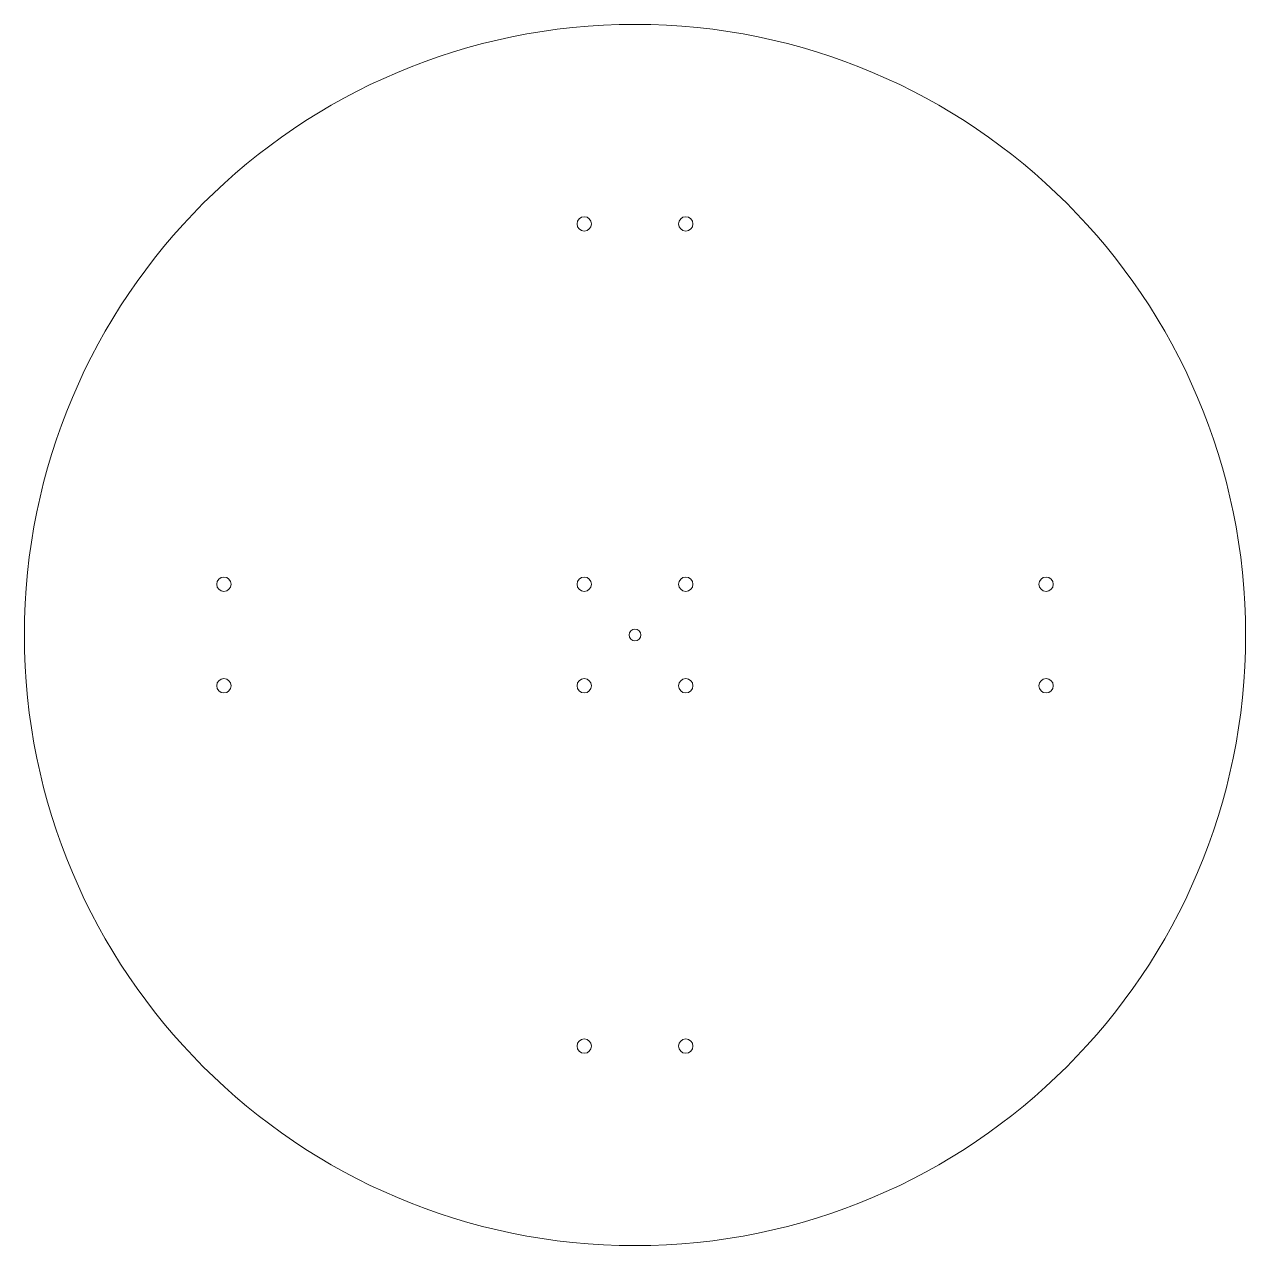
# Model space of a CAD drawing. Header units: millimetres. Extents: x -953 to 952, y -545 to 437.
# Drawn here: x 102 to 952, y -425 to 425 of the extents above; entities that cross this region are included whole.
import ezdxf

# ---------------------------------------------------------------- set-up
doc = ezdxf.new("R2010")
doc.units = ezdxf.units.MM
doc.header["$MEASUREMENT"] = 0
doc.layers.add('Layer 1', color=7, linetype='Continuous')

msp = doc.modelspace()

# ---------------------------------------------------------------- linework, layer by layer
at = {"layer": 'Layer 1', "lineweight": 18}
for centre in [(491.4775, 35.3555), (562.1884, 35.3555), (812.9892, 35.3555), (491.4775, -35.3552), (562.1882, -35.3554), (812.9892, -35.3554)]:
    msp.add_ellipse(centre, major_axis=(0, 5), ratio=1, dxfattribs=at)
at = {"layer": 'Layer 1', "color": 250, "lineweight": 9}
msp.add_open_spline([(951.833, 0.0001), (951.833, -234.7209), (761.5541, -425), (526.8329, -425), (526.8329, -425), (292.1119, -425), (101.833, -234.7209), (101.833, 0.0001), (101.833, 0.0001), (101.833, 234.7211), (292.1119, 424.9999), (526.8329, 425), (526.8329, 425), (761.5541, 425), (951.833, 234.7211), (951.833, 0.0001)], degree=3, knots=[0, 0, 0, 0, 0.2, 0.2, 0.2, 0.2, 0.4, 0.4, 0.4, 0.4, 0.6, 0.6, 0.6, 0.6, 1, 1, 1, 1], dxfattribs=at)
at = {"layer": 'Layer 1', "lineweight": 18}
for points in [[(486.4775, 286.1564), (486.4775, 288.9178), (488.7161, 291.1564), (491.4775, 291.1564), (491.4775, 291.1564), (494.2389, 291.1564), (496.4775, 288.9178), (496.4775, 286.1564), (496.4775, 286.1564), (496.4775, 283.395), (494.2389, 281.1564), (491.4775, 281.1564), (491.4775, 281.1564), (488.7161, 281.1564), (486.4775, 283.395), (486.4775, 286.1564)], [(557.1884, 286.1564), (557.1884, 288.9178), (559.427, 291.1564), (562.1884, 291.1564), (562.1884, 291.1564), (564.9498, 291.1564), (567.1884, 288.9178), (567.1884, 286.1564), (567.1884, 286.1564), (567.1884, 283.395), (564.9498, 281.1564), (562.1884, 281.1564), (562.1884, 281.1564), (559.427, 281.1564), (557.1884, 283.395), (557.1884, 286.1564)], [(240.6766, 30.3556), (237.9152, 30.3556), (235.6766, 32.5942), (235.6766, 35.3556), (235.6766, 35.3556), (235.6766, 38.117), (237.9152, 40.3556), (240.6766, 40.3556), (240.6766, 40.3556), (243.438, 40.3556), (245.6766, 38.117), (245.6766, 35.3556), (245.6766, 35.3556), (245.6766, 32.5942), (243.438, 30.3556), (240.6766, 30.3556)], [(240.6766, -40.3553), (237.9152, -40.3553), (235.6766, -38.1167), (235.6766, -35.3553), (235.6766, -35.3553), (235.6766, -32.5939), (237.9152, -30.3553), (240.6766, -30.3553), (240.6766, -30.3553), (243.438, -30.3553), (245.6766, -32.5939), (245.6766, -35.3553), (245.6766, -35.3553), (245.6766, -38.1167), (243.438, -40.3553), (240.6766, -40.3553)], [(496.4774, -286.1562), (496.4774, -288.9176), (494.2388, -291.1562), (491.4774, -291.1562), (491.4774, -291.1562), (488.716, -291.1562), (486.4774, -288.9176), (486.4774, -286.1562), (486.4774, -286.1562), (486.4774, -283.3948), (488.716, -281.1562), (491.4774, -281.1562), (491.4774, -281.1562), (494.2388, -281.1562), (496.4774, -283.3948), (496.4774, -286.1562)], [(567.1883, -286.1562), (567.1883, -288.9176), (564.9497, -291.1562), (562.1883, -291.1562), (562.1883, -291.1562), (559.4269, -291.1562), (557.1883, -288.9176), (557.1883, -286.1562), (557.1883, -286.1562), (557.1883, -283.3948), (559.4269, -281.1562), (562.1883, -281.1562), (562.1883, -281.1562), (564.9497, -281.1562), (567.1883, -283.3948), (567.1883, -286.1562)]]:
    msp.add_open_spline(points, degree=3, knots=[0, 0, 0, 0, 0.2, 0.2, 0.2, 0.2, 0.4, 0.4, 0.4, 0.4, 0.6, 0.6, 0.6, 0.6, 1, 1, 1, 1], dxfattribs=at)
at = {"layer": 'Layer 1', "color": 1, "lineweight": 9}
msp.add_open_spline([(526.8329, 4.1001), (529.0973, 4.1001), (530.9329, 2.2645), (530.9329, 0.0001), (530.9329, 0.0001), (530.9329, -2.2643), (529.0973, -4.0999), (526.8329, -4.0999), (526.8329, -4.0999), (524.5685, -4.0999), (522.7329, -2.2643), (522.7329, 0.0001), (522.7329, 0.0001), (522.7329, 2.2645), (524.5685, 4.1001), (526.8329, 4.1001)], degree=3, knots=[0, 0, 0, 0, 0.2, 0.2, 0.2, 0.2, 0.4, 0.4, 0.4, 0.4, 0.6, 0.6, 0.6, 0.6, 1, 1, 1, 1], dxfattribs=at)

doc.saveas('drawing.dxf')
